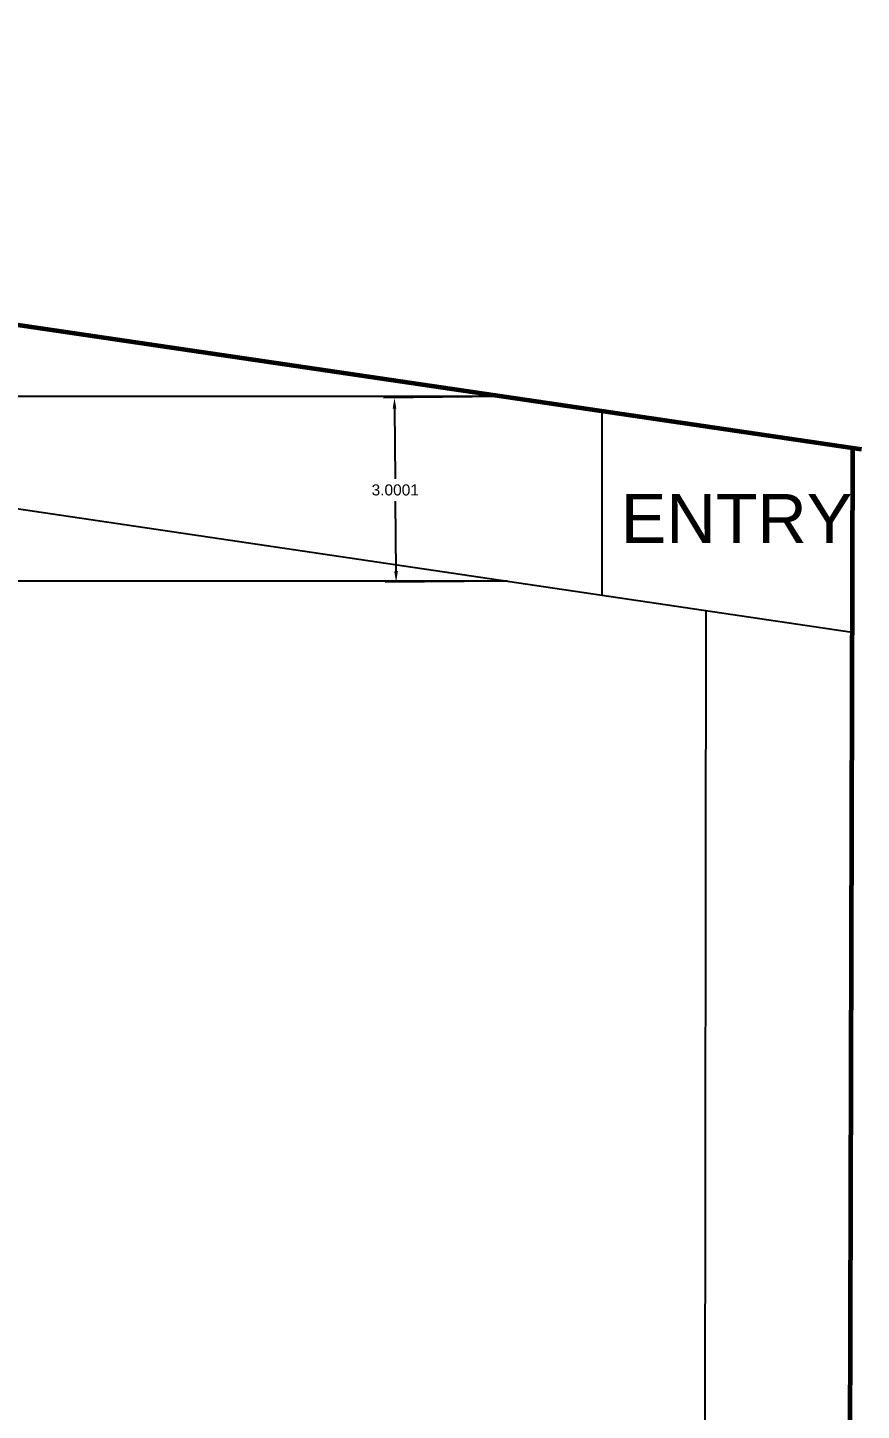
# Model space of a CAD drawing. Header units: metres. Extents: x -353 to 1688, y -477 to 135.
# Drawn here: x 506.31 to 519.86, y -327.39 to -304.92 of the extents above; entities that cross this region are included whole.
import ezdxf

# ---------------------------------------------------------------- set-up
doc = ezdxf.new("R2010")
doc.units = ezdxf.units.M
doc.header["$MEASUREMENT"] = 0
doc.linetypes.add('ACAD_ISO04W100', pattern=[30, 24, -3, 0, -3])
doc.layers.add('CIRCULATION', color=8, linetype='Continuous')
doc.layers.add('SITE BOUNDARY', color=6, linetype='ACAD_ISO04W100', lineweight=60)
doc.layers.add('WALL', color=2, linetype='Continuous', lineweight=40)
doc.layers.add('TEXT', color=141, linetype='Continuous', plot=False)
doc.styles.get("Standard").update_dxf_attribs({"font": 'arial.ttf'})
doc.dimstyles.new('Annotative', dxfattribs={"dimscale": 0, "dimtxt": 0.18, "dimasz": 0.18, "dimexe": 0.18, "dimexo": 0.0625, "dimgap": 0.09, "dimtad": 0, "dimtih": 1, "dimtoh": 1, "dimdec": 4, "dimzin": 0, "dimdsep": 46, "dimtxsty": 'Standard', "dimcen": 0.09, "dimadec": 0, "dimazin": 0, "dimtfac": 1, "dimtdec": 4, "dimtofl": 0, "dimtmove": 0, "dimatfit": 3, "dimfxl": 1, "dimtolj": 1, "dimtzin": 0, "dimarcsym": 0})

# ---------------------------------------------------------------- blocks, each defined once
blk = doc.blocks.new('*D163')
at = {"layer": 'Defpoints', "color": 0, "transparency": 16777216}
for p in [(512.272, -310.932), (514.08, -310.915), (514.107, -313.915)]:
    blk.add_point(p, dxfattribs=at)
at = {"layer": 'WALL', "color": 0, "lineweight": -2, "transparency": 16777216}
for p, q in [((514.017, -310.915), (512.092, -310.933)), ((512.273, -311.112), (512.284, -312.25)), ((512.298, -313.752), (512.287, -312.614)), ((514.045, -313.915), (512.119, -313.933))]:
    blk.add_line(p, q, dxfattribs=at)
at = {"layer": 'WALL', "color": 0, "transparency": 16777216}
for points in [[(512.303, -311.111), (512.243, -311.112), (512.272, -310.932)], [(512.328, -313.751), (512.268, -313.752), (512.299, -313.932)]]:
    blk.add_solid(points, dxfattribs=at)
at = {"layer": 'WALL', "color": 0, "transparency": 16777216, "insert": (512.285, -312.432), "char_height": 0.18, "attachment_point": 5}
blk.add_mtext('\\A1;3.0001', dxfattribs=at)

msp = doc.modelspace()

# ---------------------------------------------------------------- linework, layer by layer
msp.add_line((517.25859, -377.51411), (517.34077, -314.39457))
at = {"layer": 'CIRCULATION'}
for p, q in [((514.10745, -310.91485), (490.29885, -310.91485)), ((514.10745, -313.91485), (490.29885, -313.91485))]:
    msp.add_line(p, q, dxfattribs=at)
at = {"layer": 'Defpoints'}
for p, q in [((515.64638, -314.14318), (515.64638, -311.1458)), ((496.76505, -311.34184), (519.70873, -314.74589)), ((519.71718, -311.74589), (519.71718, -314.74589))]:
    msp.add_line(p, q, dxfattribs=at)
at = {"layer": 'SITE BOUNDARY'}
for p, q in [((473.39041, -304.9167), (519.86017, -311.76697)), ((519.71718, -311.74589), (519.53373, -376.83949))]:
    msp.add_line(p, q, dxfattribs=at)

# ---------------------------------------------------------------- texts
at = {"layer": 'TEXT', "insert": (515.95223, -312.49764), "char_height": 0.794412, "attachment_point": 1}
msp.add_mtext_dynamic_manual_height_columns('ENTRY', width=0.1137345, gutter_width=3.97206, heights=[0], dxfattribs=at)

# ---------------------------------------------------------------- dimensions: what is measured, and where the dimension line sits
at = {"layer": 'WALL'}
dim = msp.add_aligned_dim(p1=(514.10745, -313.91485), p2=(514.07972, -310.91485), distance=1.80829, dimstyle='Annotative', dxfattribs=at)
dim.commit()
dim.dimension.update_dxf_attribs({"geometry": '*D163', "text_midpoint": (512.28537, -312.43157)})

doc.saveas('drawing.dxf')
